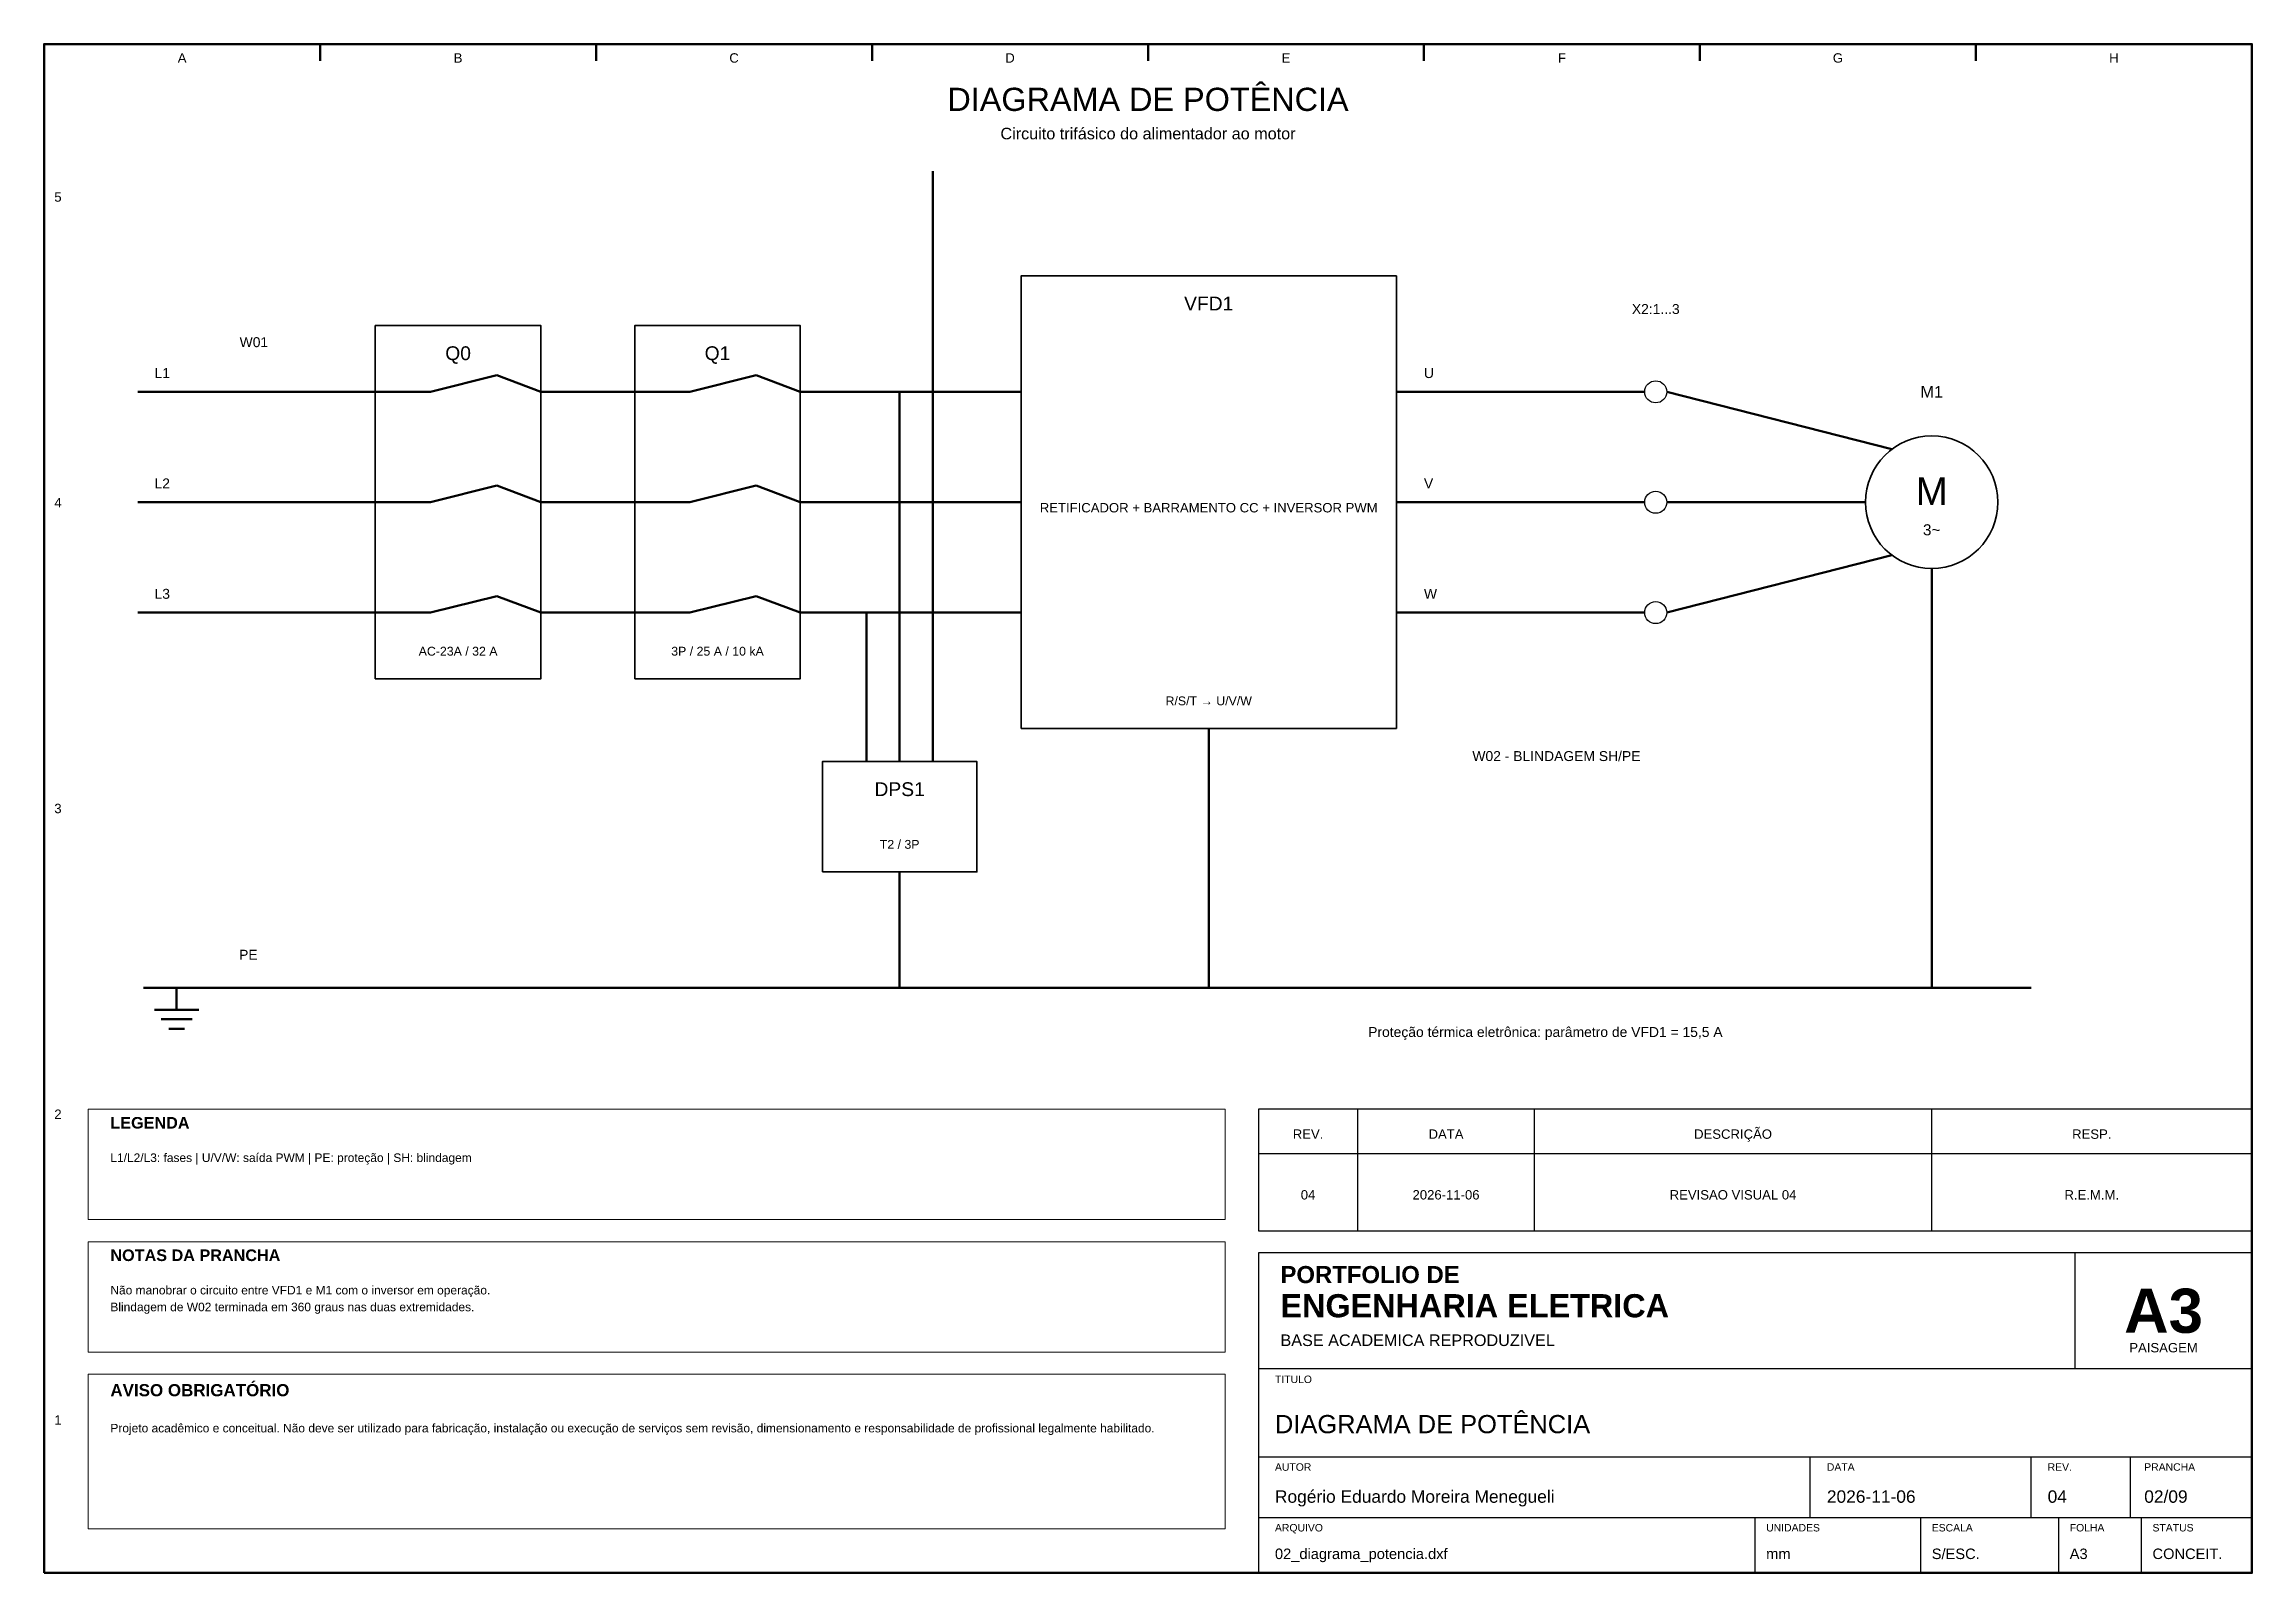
# Model space of a CAD drawing. Header units: millimetres. Extents: x 10 to 410, y 10 to 287.
import ezdxf
from ezdxf.enums import TextEntityAlignment as Align

# ---------------------------------------------------------------- set-up
doc = ezdxf.new("R2010")
doc.units = ezdxf.units.MM
for name, color, linetype, lineweight in [('00_MOLDURA', 7, 'CONTINUOUS', 50), ('01_CARIMBO', 7, 'CONTINUOUS', 25), ('02_TEXTO', 7, 'CONTINUOUS', 18), ('04_EQUIPAMENTOS', 32, 'CONTINUOUS', 35), ('05_POTENCIA', 12, 'CONTINUOUS', 50), ('08_CABOS', 124, 'CONTINUOUS', 35), ('09_BORNES', 145, 'CONTINUOUS', 25), ('12_LEGENDA', 7, 'CONTINUOUS', 18), ('13_NOTAS', 7, 'CONTINUOUS', 18)]:
    doc.layers.add(name, color=color, linetype=linetype, lineweight=lineweight)
doc.styles.add('PORTFOLIO_TEXTO', font='arial.ttf')
doc.styles.add('PORTFOLIO_TITULO', font='arialbd.ttf', dxfattribs={"width": 0.92})

# ---------------------------------------------------------------- blocks, each defined once
blk = doc.blocks.new('CARIMBO_A3')
at = {"layer": '01_CARIMBO'}
for p, q in [((148, 37), (148, 58)), ((0, 37), (180, 37)), ((0, 21), (180, 21)), ((100, 10), (100, 21)), ((140, 10), (140, 21)), ((158, 10), (158, 21)), ((0, 10), (180, 10)), ((90, 0), (90, 10)), ((120, 0), (120, 10)), ((145, 0), (145, 10)), ((160, 0), (160, 10))]:
    blk.add_line(p, q, dxfattribs=at)
blk.add_lwpolyline([(0, 0), (180, 0), (180, 58), (0, 58)], close=True, dxfattribs=at)
at = {"layer": '01_CARIMBO', "style": 'PORTFOLIO_TEXTO'}
for s, p in [('TITULO', (3, 34.4)), ('AUTOR', (3, 18.5)), ('DATA', (103, 18.5)), ('REV.', (143, 18.5)), ('PRANCHA', (160.5, 18.5)), ('ARQUIVO', (3, 7.5)), ('UNIDADES', (92, 7.5)), ('ESCALA', (122, 7.5)), ('FOLHA', (147, 7.5)), ('STATUS', (162, 7.5))]:
    blk.add_text(s, height=1.35, dxfattribs=at).set_placement(p)
at = {"layer": '02_TEXTO'}
for s, height, style, p in [('PORTFOLIO DE', 3.1, 'PORTFOLIO_TITULO', (4, 52.5)), ('ENGENHARIA ELETRICA', 4.2, 'PORTFOLIO_TITULO', (4, 46.3)), ('BASE ACADEMICA REPRODUZIVEL', 2.1, 'PORTFOLIO_TEXTO', (4, 41.1))]:
    blk.add_text(s, height=height, dxfattribs=dict(at, style=style)).set_placement(p)
for s, height, style, p in [('A3', 8, 'PORTFOLIO_TITULO', (164, 47.5)), ('PAISAGEM', 1.7, 'PORTFOLIO_TEXTO', (164, 40.8))]:
    blk.add_text(s, height=height, dxfattribs=dict(at, style=style)).set_placement(p, align=Align.MIDDLE_CENTER)
at = {"layer": '02_TEXTO', "style": 'PORTFOLIO_TEXTO'}
for tag, p, height in [('TITULO', (3, 25.3), 3.3), ('AUTOR', (3, 12.7), 2.25), ('DATA', (103, 12.7), 2.25), ('REVISAO', (143, 12.7), 2.25), ('PRANCHA', (160.5, 12.7), 2.25), ('ARQUIVO', (3, 2.5), 1.9), ('UNIDADES', (92, 2.5), 1.9), ('ESCALA', (122, 2.5), 1.9), ('FOLHA', (147, 2.5), 1.9), ('STATUS', (162, 2.5), 1.9)]:
    blk.add_attdef(tag, p, '', height=height, dxfattribs=at)
blk = doc.blocks.new('SIM_TERMINAL')
at = {"layer": '09_BORNES'}
blk.add_circle((0, 0), 2, dxfattribs=at)
blk = doc.blocks.new('P01_MOTOR')
at = {"layer": '04_EQUIPAMENTOS'}
blk.add_circle((0, 0), 12, dxfattribs=at)
at = {"layer": '04_EQUIPAMENTOS', "style": 'PORTFOLIO_TEXTO'}
for s, height, p in [('M', 5, (0, 2)), ('3~', 2, (0, -5))]:
    blk.add_text(s, height=height, dxfattribs=at).set_placement(p, align=Align.MIDDLE_CENTER)
blk = doc.blocks.new('P01_TERRA')
at = {"layer": '05_POTENCIA'}
for p, q in [((0, 4), (0, 0)), ((-4, 0), (4, 0)), ((-2.8, -1.7), (2.8, -1.7)), ((-1.4, -3.4), (1.4, -3.4))]:
    blk.add_line(p, q, dxfattribs=at)

msp = doc.modelspace()

# ---------------------------------------------------------------- linework, layer by layer
at = {"layer": '00_MOLDURA'}
for p, q in [((60, 287), (60, 284)), ((110, 287), (110, 284)), ((160, 287), (160, 284)), ((210, 287), (210, 284)), ((260, 287), (260, 284)), ((310, 287), (310, 284)), ((360, 287), (360, 284))]:
    msp.add_line(p, q, dxfattribs=at)
msp.add_lwpolyline([(10, 10), (410, 10), (410, 287), (10, 287)], close=True, dxfattribs=at)
at = {"layer": '01_CARIMBO'}
for p, q in [((248, 72), (248, 94)), ((280, 72), (280, 94)), ((352, 72), (352, 94)), ((230, 86), (410, 86))]:
    msp.add_line(p, q, dxfattribs=at)
msp.add_lwpolyline([(230, 72), (410, 72), (410, 94), (230, 94)], close=True, dxfattribs=at)
at = {"layer": '04_EQUIPAMENTOS'}
for points in [[(187, 163), (255, 163), (255, 245), (187, 245)], [(70, 172), (100, 172), (100, 236), (70, 236)], [(117, 172), (147, 172), (147, 236), (117, 236)], [(151, 137), (179, 137), (179, 157), (151, 157)]]:
    msp.add_lwpolyline(points, close=True, dxfattribs=at)
at = {"layer": '05_POTENCIA'}
for p, q in [((171, 264), (171, 157)), ((27, 224), (70, 224)), ((70, 224), (80, 224)), ((80, 224), (92, 227)), ((92, 227), (100, 224)), ((100, 224), (117, 224)), ((117, 224), (127, 224)), ((127, 224), (139, 227)), ((139, 227), (147, 224)), ((147, 224), (187, 224)), ((165, 224), (165, 157)), ((255, 224), (300, 224)), ((304, 224), (344.8, 213.6)), ((27, 204), (70, 204)), ((70, 204), (80, 204)), ((80, 204), (92, 207)), ((92, 207), (100, 204)), ((100, 204), (117, 204)), ((117, 204), (127, 204)), ((127, 204), (139, 207)), ((139, 207), (147, 204)), ((147, 204), (187, 204)), ((255, 204), (300, 204)), ((304, 204), (340, 204)), ((304, 184), (344.8, 194.4)), ((352, 192), (352, 116)), ((27, 184), (70, 184)), ((70, 184), (80, 184)), ((80, 184), (92, 187)), ((92, 187), (100, 184)), ((100, 184), (117, 184)), ((117, 184), (127, 184)), ((127, 184), (139, 187)), ((139, 187), (147, 184)), ((147, 184), (187, 184)), ((159, 184), (159, 157)), ((255, 184), (300, 184)), ((221, 163), (221, 116)), ((165, 137), (165, 116)), ((28, 116), (370, 116))]:
    msp.add_line(p, q, dxfattribs=at)
at = {"layer": '12_LEGENDA'}
msp.add_lwpolyline([(18, 74), (224, 74), (224, 94), (18, 94)], close=True, dxfattribs=at)
at = {"layer": '13_NOTAS'}
for points in [[(18, 50), (224, 50), (224, 70), (18, 70)], [(18, 18), (224, 18), (224, 46), (18, 46)]]:
    msp.add_lwpolyline(points, close=True, dxfattribs=at)

# ---------------------------------------------------------------- block references
at = {"layer": '01_CARIMBO'}
msp.add_blockref('CARIMBO_A3', (230, 10), dxfattribs=at).add_auto_attribs({'TITULO': 'DIAGRAMA DE POTÊNCIA', 'AUTOR': 'Rogério Eduardo Moreira Menegueli', 'DATA': '2026-11-06', 'REVISAO': '04', 'PRANCHA': '02/09', 'ARQUIVO': '02_diagrama_potencia.dxf', 'UNIDADES': 'mm', 'ESCALA': 'S/ESC.', 'FOLHA': 'A3', 'STATUS': 'CONCEIT.'})
at = {"layer": '04_EQUIPAMENTOS'}
msp.add_blockref('P01_MOTOR', (352, 204), dxfattribs=at)
at = {"layer": '05_POTENCIA'}
msp.add_blockref('P01_TERRA', (34, 112), dxfattribs=at)
at = {"layer": '09_BORNES'}
for p in [(302, 224), (302, 204), (302, 184)]:
    msp.add_blockref('SIM_TERMINAL', p, dxfattribs=at)

# ---------------------------------------------------------------- texts
at = {"layer": '00_MOLDURA', "style": 'PORTFOLIO_TEXTO'}
for s, p in [('A', (35, 284.5)), ('B', (85, 284.5)), ('C', (135, 284.5)), ('D', (185, 284.5)), ('E', (235, 284.5)), ('F', (285, 284.5)), ('G', (335, 284.5)), ('H', (385, 284.5)), ('5', (12.5, 259.3)), ('4', (12.5, 203.9)), ('3', (12.5, 148.5)), ('2', (12.5, 93.1)), ('1', (12.5, 37.7))]:
    msp.add_text(s, height=1.7, dxfattribs=at).set_placement(p, align=Align.MIDDLE_CENTER)
at = {"layer": '01_CARIMBO', "style": 'PORTFOLIO_TEXTO'}
for s, p in [('REV.', (239, 89.5)), ('DATA', (264, 89.5)), ('DESCRIÇÃO', (316, 89.5)), ('RESP.', (381, 89.5))]:
    msp.add_text(s, height=1.7, dxfattribs=at).set_placement(p, align=Align.MIDDLE_CENTER)
at = {"layer": '02_TEXTO', "style": 'PORTFOLIO_TEXTO'}
for s, height, p in [('DIAGRAMA DE POTÊNCIA', 4.2, (210, 277)), ('Circuito trifásico do alimentador ao motor', 2.1, (210, 270.8)), ('AC-23A / 32 A', 1.6, (85, 177)), ('3P / 25 A / 10 kA', 1.6, (132, 177)), ('R/S/T → U/V/W', 1.6, (221, 168)), ('T2 / 3P', 1.6, (165, 142)), ('04', 1.7, (239, 78.5)), ('2026-11-06', 1.7, (264, 78.5)), ('REVISAO VISUAL 04', 1.7, (316, 78.5)), ('R.E.M.M.', 1.7, (381, 78.5))]:
    msp.add_text(s, height=height, dxfattribs=at).set_placement(p, align=Align.MIDDLE_CENTER)
for s, p in [('L1', (30, 226.5)), ('U', (260, 226.5)), ('L2', (30, 206.5)), ('V', (260, 206.5)), ('L3', (30, 186.5)), ('W', (260, 186.5))]:
    msp.add_text(s, height=1.8, dxfattribs=at).set_placement(p)
at = {"layer": '04_EQUIPAMENTOS', "style": 'PORTFOLIO_TEXTO'}
for s, height, p in [('VFD1', 2.5, (221, 240)), ('Q0', 2.5, (85, 231)), ('Q1', 2.5, (132, 231)), ('M1', 2.1, (352, 224)), ('RETIFICADOR + BARRAMENTO CC + INVERSOR PWM', 1.7, (221, 203)), ('DPS1', 2.5, (165, 152))]:
    msp.add_text(s, height=height, dxfattribs=at).set_placement(p, align=Align.MIDDLE_CENTER)
at = {"layer": '05_POTENCIA', "style": 'PORTFOLIO_TEXTO'}
msp.add_text('PE', height=1.8, dxfattribs=at).set_placement((47, 122), align=Align.MIDDLE_CENTER)
at = {"layer": '08_CABOS', "style": 'PORTFOLIO_TEXTO'}
for s, p in [('W01', (48, 233)), ('W02 - BLINDAGEM SH/PE', (284, 158))]:
    msp.add_text(s, height=1.8, dxfattribs=at).set_placement(p, align=Align.MIDDLE_CENTER)
at = {"layer": '09_BORNES', "style": 'PORTFOLIO_TEXTO'}
msp.add_text('X2:1...3', height=1.8, dxfattribs=at).set_placement((302, 239), align=Align.MIDDLE_CENTER)
at = {"layer": '12_LEGENDA', "style": 'PORTFOLIO_TITULO'}
msp.add_text('LEGENDA', height=2.1, dxfattribs=at).set_placement((22, 90.5))
at = {"layer": '12_LEGENDA', "insert": (22, 86), "char_height": 1.55, "width": 198, "attachment_point": 1, "line_spacing_factor": 1.18, "style": 'PORTFOLIO_TEXTO'}
msp.add_mtext('L1/L2/L3: fases | U/V/W: saída PWM | PE: proteção | SH: blindagem', dxfattribs=at)
at = {"layer": '13_NOTAS', "style": 'PORTFOLIO_TEXTO'}
msp.add_text('Proteção térmica eletrônica: parâmetro de VFD1 = 15,5 A', height=1.8, dxfattribs=at).set_placement((282, 108), align=Align.MIDDLE_CENTER)
at = {"layer": '13_NOTAS', "style": 'PORTFOLIO_TITULO'}
for s, height, p in [('NOTAS DA PRANCHA', 2.1, (22, 66.5)), ('AVISO OBRIGATÓRIO', 2.2, (22, 42))]:
    msp.add_text(s, height=height, dxfattribs=at).set_placement(p)
at = {"layer": '13_NOTAS', "char_height": 1.55, "width": 198, "attachment_point": 1, "line_spacing_factor": 1.18, "style": 'PORTFOLIO_TEXTO'}
for s, insert in [('Não manobrar o circuito entre VFD1 e M1 com o inversor em operação.\\PBlindagem de W02 terminada em 360 graus nas duas extremidades.', (22, 62)), ('Projeto acadêmico e conceitual. Não deve ser utilizado para fabricação, instalação ou execução de serviços sem revisão, dimensionamento e responsabilidade de profissional legalmente habilitado.', (22, 37))]:
    msp.add_mtext(s, dxfattribs=dict(at, insert=insert))

doc.saveas('drawing.dxf')
